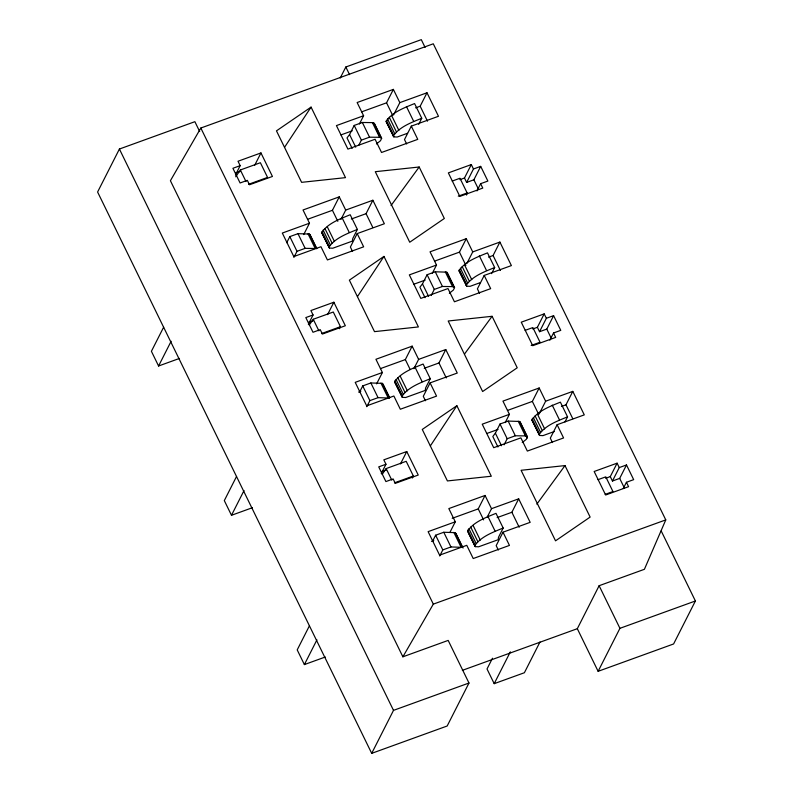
<?xml version="1.0" encoding="UTF-8"?>
<svg xmlns="http://www.w3.org/2000/svg" width="793" height="793" viewBox="0 0 793 793"><rect width="100%" height="100%" fill="white"/><g stroke="black" fill="none" stroke-linecap="round" stroke-linejoin="round"><path stroke-width="1.19" d="M309.924 235.848L309.458 234.054L297.97 233.667L289.822 236.621L286.729 242.708M352.132 148.41L347.007 137.913L349.564 134.572L354.203 125.433L362.351 122.479L372.413 122.618L374.484 123.579L381.661 138.269L380.481 140.748L376.437 143.959M382.831 385.14L382.355 383.356L370.876 382.96L362.728 385.913L359.635 392M447.202 273.962L446.737 272.168L435.258 271.781L427.11 274.735L422.471 283.864L419.913 287.205L425.038 297.702M447.391 272.871L454.567 287.572L453.388 290.04L449.344 293.261M455.727 534.442L455.261 532.648L443.783 532.262L435.625 535.216L432.542 541.302M520.109 423.254L519.643 421.47L508.164 421.073L500.006 424.027L495.377 433.166L492.81 436.507L497.935 446.994M522.24 442.553L526.294 439.342L527.464 436.864L520.287 422.173M321.72 232.607C327.717 223.309 340.227 218.858 350.199 214.744L357.375 229.435L352.746 238.574L352.3 241.141L332.782 248.219L329.442 248.05L321.72 232.607L329.442 248.05M328.897 247.297C334.894 237.999 347.403 233.558 357.375 229.435M407.493 133.283L397.164 137.03L393.824 136.872L386.102 121.418C392.099 112.12 404.608 107.679 414.58 103.556L421.757 118.256L418.664 124.342M393.278 136.118C399.276 126.821 411.785 122.37 421.757 118.256M394.617 381.899C400.624 372.601 413.133 368.16 423.105 364.037L430.282 378.737L425.643 387.866L425.207 390.434L405.679 397.511L402.338 397.343L394.617 381.899L402.338 397.343M401.793 396.599C407.8 387.301 420.31 382.85 430.282 378.737M480.399 282.586L470.061 286.332L466.72 286.164L458.998 270.72C465.005 261.422 477.515 256.972 487.487 252.858L494.663 267.548L491.571 273.635M466.175 285.411C472.182 276.113 484.692 271.672 494.663 267.548M467.523 531.201C473.52 521.903 486.03 517.452 496.002 513.339L503.178 528.029L498.549 537.158L498.113 539.736L478.585 546.803L475.245 546.645L467.523 531.201L468.068 531.954M474.7 545.891C480.697 536.593 493.206 532.153 503.178 528.029M554.456 431.461L542.967 435.625L539.627 435.456L531.905 420.012C537.902 410.715 550.411 406.274 560.383 402.15L567.56 416.85L564.993 421.916M539.081 434.703C545.078 425.405 557.588 420.964 567.56 416.85M466.522 195.058L467.146 192.957L459.97 178.256L452.208 181.072M199.677 131.519L194.88 121.686L119.406 149.034L97.598 192.015L371.699 753.35L447.173 726.001L468.98 683.021L448.174 640.407L402.884 656.812L170.406 180.715L200.827 128.03L433.285 43.803L665.773 519.901L644.402 569.305L599.121 585.71L577.314 628.7L462.359 670.343M235.442 174.956L240.16 165.658L238.009 161.247L260.956 152.94L272.435 176.452L249.488 184.759L247.337 180.358L240.091 182.975L232.914 168.285L240.16 165.658M163.655 327.162L151.404 351.299L158.58 365.999L179.476 358.426M254.662 165.34L260.956 152.94M158.58 365.999L171.129 341.258M340.237 78.021L345.827 66.999L421.301 39.65L425.098 47.431M359.407 124.015L363.6 115.748L357.137 102.525L393.368 89.391L399.831 102.624L393.536 115.015M303.719 234.579L309.478 223.21L303.025 209.986L339.255 196.862L345.708 210.086L340.99 219.383M293.906 257.398L296.998 251.312L305.146 248.358L315.208 248.496L308.031 233.806M358.803 145.208L361.38 140.133L369.528 137.179L379.589 137.318L381.661 138.269M361.648 111.853L386.558 102.822L393.368 89.391M307.535 219.314L332.436 210.294L339.255 196.862M308.348 324.258L313.066 314.96L310.915 310.549L333.863 302.232L345.342 325.745L322.394 334.061L320.243 329.65L312.997 332.277L305.82 317.577L313.066 314.96M415.651 107.848L420.181 106.203L427.001 92.771L438.479 116.284L411.309 126.127L404.489 139.568L406.65 143.969M351.349 219.007L366.069 213.674L372.879 200.242L384.357 223.755L357.187 233.598L350.377 247.029L352.528 251.44M236.552 476.454L224.31 500.601L231.487 515.291L252.382 507.718M327.568 314.633L333.863 302.232M231.487 515.291L244.026 490.56M339.434 328.728L340.465 326.706L333.288 312.016L313.245 319.272L309.25 325.11M464.48 178.009L471.3 164.577L473.451 168.988L466.641 182.42L464.48 178.009L459.89 179.674M466.641 182.42L473.877 179.793L480.697 166.361L487.873 181.062L480.627 183.679L476.96 190.915M432.304 273.307L436.507 265.04L430.044 251.817L466.274 238.693L472.727 251.916L466.968 263.286M376.616 383.871L382.385 372.512L375.932 359.279L412.152 346.154L418.615 359.378L413.896 368.676M366.812 406.7L369.895 400.614L378.053 397.66L389.532 398.046L382.355 383.356M431.194 295.511L434.277 289.425L442.435 286.471L452.496 286.61L454.567 287.572M434.554 261.145L459.454 252.124L466.274 238.693M380.432 368.616L405.342 359.586L412.152 346.154M381.255 473.55L385.973 464.252L383.822 459.841L406.759 451.534L418.238 475.047L395.301 483.353L393.15 478.942L385.904 481.569L378.727 466.879L385.973 464.252M488.557 257.14L493.087 255.505L499.897 242.073L511.386 265.586L484.206 275.429L477.396 288.86L479.547 293.271M424.255 368.299L438.965 362.966L445.785 349.535L457.264 373.047L430.093 382.89L423.284 396.322L425.435 400.733M309.458 625.746L297.206 649.893L304.383 664.584L325.289 657.01M400.475 463.925L406.759 451.534M304.383 664.584L316.932 639.852M412.34 478.02L413.361 476.008L406.185 461.308L386.151 468.574L382.157 474.402M537.386 327.311L544.196 313.879L546.357 318.28L539.537 331.712L537.386 327.311L532.797 328.966M539.537 331.712L546.783 329.095L553.603 315.664L560.77 330.354L553.534 332.981L549.856 340.207M505.21 422.61L509.403 414.342L502.95 401.109L539.171 387.985L545.634 401.208L539.339 413.609M450.047 532.133L455.291 521.804L448.828 508.581L485.058 495.456L491.511 508.68L487.318 516.947M439.709 555.992L442.801 549.906L450.949 546.952L462.438 547.348L455.261 532.648M504.09 444.814L507.183 438.727L515.331 435.773L525.392 435.902L527.464 436.864M507.451 410.447L532.361 401.417L539.171 387.985M452.208 518.315L478.238 508.888L485.058 495.456M371.699 753.35L393.506 710.369L468.98 683.021M561.464 406.442L565.984 404.797L572.804 391.365L584.282 414.878L557.112 424.721L550.302 438.152L552.453 442.563M497.152 517.601L511.872 512.268L518.681 498.837L530.17 522.339L503 532.192L496.18 545.624L498.331 550.025M492.483 658.22L487.021 668.975L494.198 683.665L524.391 672.732L539.974 642.003M494.198 683.665L510.345 651.846M610.293 476.603L617.103 463.171L619.254 467.583L612.444 481.014L610.293 476.603L605.703 478.268M612.444 481.014L619.69 478.387L626.5 464.956L633.676 479.646L626.43 482.273L623.288 488.478M577.314 628.7L598.12 671.314L619.928 628.324L695.402 600.985L661.203 530.953M695.402 600.985L673.594 643.966L598.12 671.314M402.884 656.812L433.315 604.137L665.773 519.901M284.548 147.3L311.064 107.114L345.5 177.642L301.608 182.34L276.47 130.855L311.064 107.114M357.455 296.592L383.961 256.407L418.407 326.944L374.504 331.633L349.366 280.157L383.961 256.407M430.361 445.894L456.867 405.709L491.313 476.236L447.411 480.935L422.272 429.449L456.867 405.709M235.69 176.78L240.348 169.98L260.382 162.724L267.558 177.414L248.635 184.273M391.038 205.536L419.18 167.006L444.328 218.481L409.733 242.232L375.287 171.694L419.18 167.006M464.658 353.847L492.086 316.298L517.224 367.783L482.63 391.524L448.194 320.996L492.086 316.298M536.841 504.13L564.993 465.59L590.131 517.076L555.536 540.826L521.09 470.289L564.993 465.59M363.6 115.748L336.43 125.591L347.909 149.104L375.079 139.261L381.542 152.484L417.762 139.36L411.309 126.127M399.831 102.624L427.001 92.771M235.789 173.023L240.378 171.357M340.931 134.919L352.261 130.815M309.478 223.21L282.308 233.053L293.797 256.565L320.967 246.722L327.42 259.945L363.65 246.821L357.187 233.598M345.708 210.086L372.879 200.242M471.3 164.577L448.352 172.894L459.831 196.406L482.778 188.09L480.627 183.679M473.451 168.988L480.697 166.361M458.285 196.168L467.146 192.957M436.507 265.04L409.337 274.884L420.815 298.396L447.986 288.553L454.439 301.776L490.669 288.652L484.206 275.429M472.727 251.916L499.897 242.073M308.685 322.315L313.275 320.65M413.837 284.221L425.157 280.117M321.542 333.566L340.465 326.706M382.385 372.512L355.214 382.355L366.693 405.867L393.863 396.014L400.326 409.247L436.556 396.113L430.093 382.89M418.615 359.378L445.785 349.535M544.196 313.879L521.259 322.186L532.737 345.698L555.685 337.392L553.534 332.981M546.357 318.28L553.603 315.664M525.115 330.364L532.866 327.559L540.043 342.249L531.181 345.461M358.585 392.089L360.855 391.276M509.403 414.342L482.233 424.186L493.712 447.698L520.882 437.855L527.345 451.078L563.575 437.954L557.112 424.721M545.634 401.208L572.804 391.365M381.592 471.617L386.181 469.952M486.743 433.513L498.063 429.409M394.438 482.858L413.361 476.008M455.291 521.804L428.121 531.647L439.6 555.159L466.77 545.316L473.223 558.54L509.453 545.415L503 532.192M491.511 508.68L518.681 498.837M617.103 463.171L594.155 471.488L605.644 495.001L628.581 486.684L626.43 482.273M619.254 467.583L626.5 464.956M598.021 479.666L605.773 476.851L612.949 491.551L605.198 494.356M431.491 541.391L433.761 540.568M386.102 121.418L393.824 136.872M458.998 270.72L466.72 286.164M531.905 420.012L539.627 435.456M473.877 179.793L478.496 189.24M546.783 329.095L551.393 338.542M619.69 478.387L624.299 487.834M420.181 106.203L427.486 121.17M493.087 255.505L500.393 270.463M565.984 404.797L572.774 418.694M406.432 106.51L413.609 121.21M479.329 255.812L486.505 270.502M552.235 405.104L559.412 419.804M386.558 102.822L392.476 114.945M459.454 252.124L465.917 265.348M532.361 401.417L538.814 414.65M391.673 115.639L398.849 130.339M464.569 264.941L471.746 279.632M537.476 414.233L544.652 428.924M389.284 117.275L396.46 131.975M462.19 266.577L469.367 281.267M535.097 415.869L542.263 430.569M387.48 118.871L394.646 133.561M460.376 268.163L467.553 282.863M533.283 417.465L540.459 432.155M386.379 120.288L393.556 134.979M459.286 269.58L466.462 284.281M532.192 418.882L539.369 433.573M373.84 122.875L381.017 137.566M446.737 272.168L453.913 286.868M519.643 421.47L526.82 436.16M376.358 128.862L379.946 136.208M447.718 275.012L449.77 279.205M525.234 433.751L527.286 437.954M345.827 66.999L349.564 74.641M599.121 585.71L619.928 628.324M372.413 122.618L379.589 137.318M445.319 271.92L452.496 286.61M518.216 421.212L525.392 435.902M362.351 122.479L369.528 137.179M435.258 271.781L442.435 286.471M508.164 421.073L515.331 435.773M354.203 125.433L361.38 140.133M427.11 274.735L434.277 289.425M500.006 424.027L507.183 438.727M349.564 134.572L355.72 147.161M422.471 283.864L428.626 296.463M495.377 433.166L501.523 445.755M366.069 213.674L372.849 227.561M438.965 362.966L446.271 377.934M511.872 512.268L519.177 527.226M342.051 217.698L349.227 232.389M414.947 366.99L422.124 381.691M487.854 516.293L495.03 530.983M332.436 210.294L337.818 221.316M405.342 359.586L410.179 369.508M478.238 508.888L483.621 519.901M327.291 226.828L334.468 241.518M400.187 376.12L407.364 390.82M473.094 525.422L480.271 540.112M324.902 228.463L332.079 243.154M397.808 377.755L404.985 392.456M470.715 527.058L477.882 541.748M323.098 230.049L330.265 244.75M395.994 379.351L403.171 394.042M468.901 528.644L476.078 543.344M321.998 231.467L329.174 246.167M394.904 380.769L402.081 395.459M467.811 530.061L474.987 544.761M468.584 532.995L475.245 546.645M310.103 234.758L316.764 248.407M383.009 384.06L389.67 397.699M455.906 533.352L463.082 548.042M309.458 234.054L316.635 248.754M384.873 389.343L388.461 396.688M380.937 383.098L388.114 397.789M453.834 532.39L461.011 547.091M297.97 233.667L305.146 248.358M370.876 382.96L378.053 397.66M443.783 532.262L450.949 546.952M289.822 236.621L296.998 251.312M362.728 385.913L369.895 400.614M435.625 535.216L442.801 549.906M240.348 169.98L245.989 181.528M313.245 319.272L318.885 330.82M386.151 468.574L391.792 480.122M200.827 128.03L433.315 604.137M119.406 149.034L393.506 710.369"/></g></svg>
